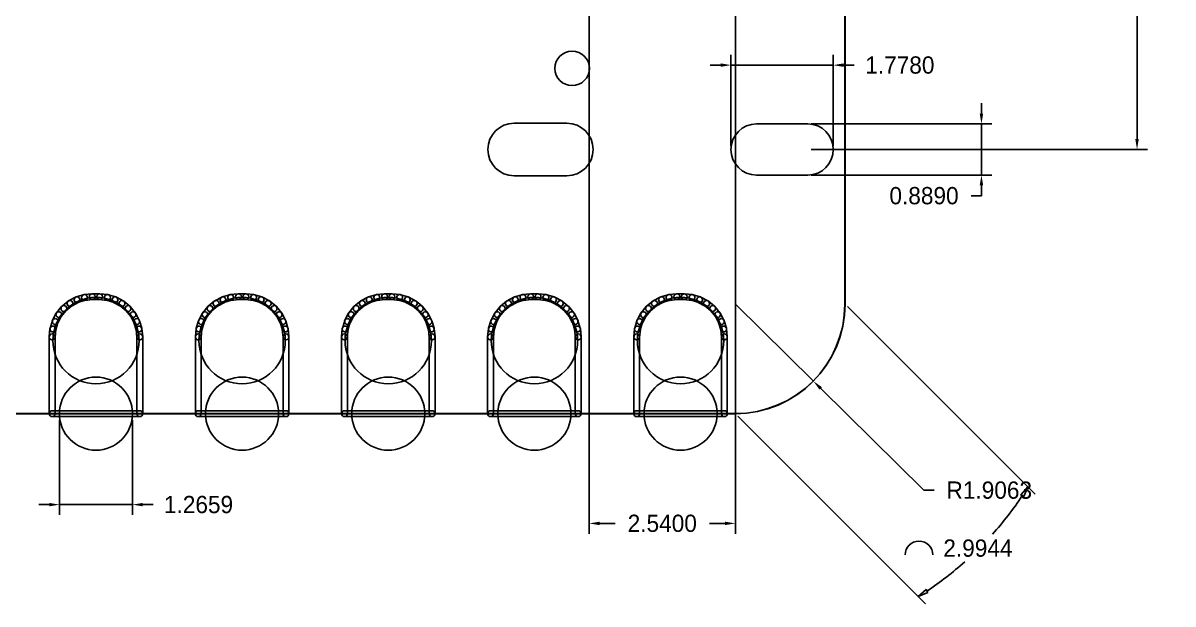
# Model space of a CAD drawing. Extents: x -18.4 to 16.5, y -12.3 to 13.8.
# Drawn here: x -3.49 to 16.5, y -12.2 to -2.1 of the extents above; entities that cross this region are included whole.
import ezdxf
from ezdxf.enums import TextEntityAlignment as Align

# ---------------------------------------------------------------- set-up
doc = ezdxf.new("R2010")
doc.units = 0
doc.layers.get('0').update_dxf_attribs({"linetype": 'CONTINUOUS'})
doc.layers.get('DEFPOINTS').update_dxf_attribs({"linetype": 'CONTINUOUS'})
for name, color, linetype in [('16', 5, 'CONTINUOUS'), ('17', 3, 'CONTINUOUS'), ('20', 6, 'CONTINUOUS')]:
    doc.layers.add(name, color=color, linetype=linetype)
doc.styles.add('VCDSTYLE03', font='txt')
doc.styles.add('VCDSTYLE33', font='txt', dxfattribs={"width": 0.98})
doc.dimstyles.new('VCDDIMSTYLE01', dxfattribs={"dimtxt": 0.3, "dimasz": 0.18, "dimexe": 0.18, "dimexo": 0.0625, "dimgap": 0.09, "dimtad": 0, "dimtih": 1, "dimtoh": 1, "dimdec": 4, "dimzin": 12, "dimtxsty": 'VCDSTYLE33', "dimsah": 1, "dimcen": 0.09, "dimazin": 3, "dimtfac": 1, "dimtdec": 4, "dimtmove": 0, "dimatfit": 3, "dimtolj": 1, "dimtzin": 0})
doc.dimstyles.new('VCDDIMSTYLE02', dxfattribs={"dimtxt": 0.3, "dimasz": 0.18, "dimexe": 0.18, "dimexo": 0.0625, "dimgap": 0.09, "dimtad": 0, "dimtih": 1, "dimtoh": 1, "dimdec": 4, "dimzin": 12, "dimtxsty": 'VCDSTYLE33', "dimsah": 1, "dimcen": 0.09, "dimazin": 3, "dimtfac": 1, "dimtdec": 4, "dimtmove": 0, "dimatfit": 3, "dimtolj": 1, "dimtzin": 0})

# ---------------------------------------------------------------- blocks, each defined once
blk = doc.blocks.new('*D1')
at = {"color": 0}
for p, q in [((-2.855, -9.003), (-2.855, -10.651)), ((-1.59, -9.003), (-1.59, -10.651)), ((-3.035, -10.471), (-3.215, -10.471)), ((-2.855, -10.471), (-1.59, -10.471)), ((-1.41, -10.471), (-1.23, -10.471))]:
    blk.add_line(p, q, dxfattribs=at)
for points in [[(-3.035, -10.501), (-3.035, -10.441), (-2.855, -10.471)], [(-1.41, -10.441), (-1.41, -10.501), (-1.59, -10.471)]]:
    blk.add_solid(points, dxfattribs=at)
at = {"layer": 'DEFPOINTS', "color": 0}
for p in [(-2.855, -8.941), (-1.59, -8.941), (-1.59, -10.471)]:
    blk.add_point(p, dxfattribs=at)
at = {"color": 0, "insert": (-0.44, -10.471), "char_height": 0.3, "attachment_point": 5, "style": 'VCDSTYLE33'}
blk.add_mtext('\\A1;1.2659', dxfattribs=at)
blk = doc.blocks.new('*D4')
at = {"color": 0}
for p, q in [((8.814, -4.237), (8.814, -2.654)), ((10.592, -4.237), (10.592, -2.654)), ((8.634, -2.834), (8.454, -2.834)), ((8.814, -2.834), (10.592, -2.834)), ((10.772, -2.834), (10.952, -2.834))]:
    blk.add_line(p, q, dxfattribs=at)
for points in [[(8.634, -2.864), (8.634, -2.804), (8.814, -2.834)], [(10.772, -2.804), (10.772, -2.864), (10.592, -2.834)]]:
    blk.add_solid(points, dxfattribs=at)
at = {"layer": 'DEFPOINTS', "color": 0}
for p in [(10.592, -2.834), (8.814, -4.3), (10.592, -4.3)]:
    blk.add_point(p, dxfattribs=at)
at = {"color": 0, "insert": (11.749, -2.834), "char_height": 0.3, "attachment_point": 5, "style": 'VCDSTYLE33'}
blk.add_mtext('\\A1;1.7780', dxfattribs=at)
blk = doc.blocks.new('*D5')
at = {"color": 0}
for p, q in [((13.167, -3.675), (13.167, -3.495)), ((10.21, -3.855), (13.347, -3.855)), ((13.167, -3.855), (13.167, -4.744)), ((10.21, -4.744), (13.347, -4.744)), ((13.167, -4.924), (13.167, -5.104)), ((13.167, -5.104), (12.987, -5.104))]:
    blk.add_line(p, q, dxfattribs=at)
for points in [[(13.137, -3.675), (13.197, -3.675), (13.167, -3.855)], [(13.197, -4.924), (13.137, -4.924), (13.167, -4.744)]]:
    blk.add_solid(points, dxfattribs=at)
at = {"layer": 'DEFPOINTS', "color": 0}
for p in [(10.148, -3.855), (10.148, -4.744), (13.167, -4.744)]:
    blk.add_point(p, dxfattribs=at)
at = {"color": 0, "insert": (12.169, -5.104), "char_height": 0.3, "attachment_point": 5, "style": 'VCDSTYLE33'}
blk.add_mtext('\\A1;0.8890', dxfattribs=at)
blk = doc.blocks.new('*D6')
at = {"color": 0}
for p, q in [((10.21, 4.3), (16.051, 4.3)), ((15.871, 4.12), (15.871, 0.24)), ((15.871, -4.12), (15.871, -0.24)), ((10.21, -4.3), (16.051, -4.3))]:
    blk.add_line(p, q, dxfattribs=at)
for points in [[(15.901, 4.12), (15.841, 4.12), (15.871, 4.3)], [(15.841, -4.12), (15.901, -4.12), (15.871, -4.3)]]:
    blk.add_solid(points, dxfattribs=at)
at = {"layer": 'DEFPOINTS', "color": 0}
for p in [(10.148, 4.3), (10.148, -4.3), (15.871, -4.3)]:
    blk.add_point(p, dxfattribs=at)
at = {"color": 0, "insert": (15.871, 0), "char_height": 0.3, "attachment_point": 5, "style": 'VCDSTYLE33'}
blk.add_mtext('\\A1;8.6000', dxfattribs=at)
blk = doc.blocks.new('*D12')
at = {"color": 0}
for p, q in [((8.89, -6.985), (10.246, -8.325)), ((12.165, -10.221), (10.374, -8.451)), ((12.345, -10.221), (12.165, -10.221))]:
    blk.add_line(p, q, dxfattribs=at)
blk.add_solid([(10.395, -8.43), (10.353, -8.473), (10.246, -8.325)], dxfattribs=at)
at = {"layer": 'DEFPOINTS', "color": 0}
for p in [(8.89, -6.985), (10.246, -8.325)]:
    blk.add_point(p, dxfattribs=at)
at = {"color": 0, "insert": (13.303, -10.221), "char_height": 0.3, "attachment_point": 5, "style": 'VCDSTYLE33'}
blk.add_mtext('\\A1;R1.9063', dxfattribs=at)
blk = doc.blocks.new('#DIM_3_')
for p, q in [((10.84, -7.029), (14.102, -10.291)), ((8.934, -8.935), (12.196, -12.197))]:
    blk.add_line(p, q)
for points in [[(13.852, -10.299), (13.903, -10.331), (13.975, -10.164), (13.852, -10.299)], [(12.236, -11.998), (12.204, -11.947), (12.069, -12.07), (12.236, -11.998)]]:
    blk.add_lwpolyline(points)
for centre, radius, start, end in [((8.89, -6.985), 5.997, 318.1574, 326.2696), ((12.081, -11.346), 0.24, 0, 180), ((8.89, -6.985), 5.997, 303.7304, 311.6579)]:
    blk.add_arc(centre, radius, start, end)
at = {"style": 'VCDSTYLE03', "width": 0.98}
blk.add_text('2.9944', height=0.3, dxfattribs=at).set_placement((13.106, -11.376), align=Align.CENTER)
blk = doc.blocks.new('*D23')
at = {"color": 0}
for p, q in [((6.35, -1.333), (6.35, -10.977)), ((8.89, -1.333), (8.89, -10.977)), ((6.53, -10.797), (6.802, -10.797)), ((8.71, -10.797), (8.438, -10.797))]:
    blk.add_line(p, q, dxfattribs=at)
for points in [[(6.53, -10.767), (6.53, -10.827), (6.35, -10.797)], [(8.71, -10.827), (8.71, -10.767), (8.89, -10.797)]]:
    blk.add_solid(points, dxfattribs=at)
at = {"layer": 'DEFPOINTS', "color": 0}
for p in [(6.35, -1.27), (8.89, -1.27), (8.89, -10.797)]:
    blk.add_point(p, dxfattribs=at)
at = {"color": 0, "insert": (7.62, -10.797), "char_height": 0.3, "attachment_point": 5, "style": 'VCDSTYLE33'}
blk.add_mtext('\\A1;2.5400', dxfattribs=at)
blk = doc.blocks.new('LONGP100_1_')
blk.add_lwpolyline([(-0.4572, 0.4572), (0.4572, 0.4572, -1), (0.4572, -0.4572), (-0.4572, -0.4572, -1)], format="xyb", close=True)
blk = doc.blocks.new('LONGP100_3_')
blk.add_lwpolyline([(-0.4445, 0.4445), (0.4445, 0.4445, -1), (0.4445, -0.4445), (-0.4445, -0.4445, -1)], format="xyb", close=True)
blk = doc.blocks.new('ROUNDP_13_')
blk.add_circle((0, 0), 0.635)
blk = doc.blocks.new('ROUNDP_14_')
blk.add_circle((0, 0), 0.635)
blk = doc.blocks.new('ROUNDP_15_')
blk.add_circle((0, 0), 0.635)
blk = doc.blocks.new('ROUNDP_16_')
blk.add_circle((0, 0), 0.635)
blk = doc.blocks.new('ROUNDP_17_')
blk.add_circle((0, 0), 0.635)
blk = doc.blocks.new('ROUNDP_20_')
blk.add_circle((0, 0), 0.75)
blk = doc.blocks.new('ROUNDP_21_')
blk.add_circle((0, 0), 0.75)
blk = doc.blocks.new('ROUNDP_22_')
blk.add_circle((0, 0), 0.75)
blk = doc.blocks.new('ROUNDP_23_')
blk.add_circle((0, 0), 0.75)
blk = doc.blocks.new('ROUNDP_24_')
blk.add_circle((0, 0), 0.75)

msp = doc.modelspace()

# ---------------------------------------------------------------- linework, layer by layer
at = {"layer": '16'}
for points in [[(-2.8121, -7.0233), (-2.7063, -6.9364, -1), (-2.6418, -7.015), (-2.7477, -7.1019, -1)], [(-2.698, -6.9309), (-2.5773, -6.8664, -1), (-2.5294, -6.956), (-2.6501, -7.0205, -1)], [(-2.568, -6.8626), (-2.437, -6.8228, -1), (-2.4075, -6.92), (-2.5386, -6.9598, -1)], [(-2.4273, -6.8209), (-2.291, -6.8074, -1), (-2.281, -6.9086), (-2.4173, -6.922, -1)], [(-2.286, -6.8072), (-2.159, -6.8072, -1), (-2.159, -6.9088), (-2.286, -6.9088, -1)], [(-2.154, -6.8074), (-2.0177, -6.8209, -1), (-2.0277, -6.922), (-2.164, -6.9086, -1)], [(-2.008, -6.8228), (-1.877, -6.8626, -1), (-1.9064, -6.9598), (-2.0375, -6.92, -1)], [(-1.8677, -6.8664), (-1.747, -6.9309, -1), (-1.7949, -7.0205), (-1.9156, -6.956, -1)], [(-1.7387, -6.9364), (-1.6329, -7.0233, -1), (-1.6973, -7.1019), (-1.8032, -7.015, -1)], [(-0.2721, -7.0233), (-0.1663, -6.9364, -1), (-0.1018, -7.015), (-0.2077, -7.1019, -1)], [(-0.158, -6.9309), (-0.0373, -6.8664, -1), (0.0106, -6.956), (-0.1101, -7.0205, -1)], [(-0.028, -6.8626), (0.103, -6.8228, -1), (0.1325, -6.92), (0.0014, -6.9598, -1)], [(0.1127, -6.8209), (0.249, -6.8074, -1), (0.259, -6.9086), (0.1227, -6.922, -1)], [(0.254, -6.8072), (0.381, -6.8072, -1), (0.381, -6.9088), (0.254, -6.9088, -1)], [(0.386, -6.8074), (0.5223, -6.8209, -1), (0.5123, -6.922), (0.376, -6.9086, -1)], [(0.532, -6.8228), (0.663, -6.8626, -1), (0.6336, -6.9598), (0.5025, -6.92, -1)], [(0.6723, -6.8664), (0.793, -6.9309, -1), (0.7451, -7.0205), (0.6244, -6.956, -1)], [(0.8013, -6.9364), (0.9071, -7.0233, -1), (0.8427, -7.1019), (0.7368, -7.015, -1)], [(2.2679, -7.0233), (2.3737, -6.9364, -1), (2.4382, -7.015), (2.3323, -7.1019, -1)], [(2.382, -6.9309), (2.5027, -6.8664, -1), (2.5506, -6.956), (2.4299, -7.0205, -1)], [(2.512, -6.8626), (2.643, -6.8228, -1), (2.6725, -6.92), (2.5414, -6.9598, -1)], [(2.6527, -6.8209), (2.789, -6.8074, -1), (2.799, -6.9086), (2.6627, -6.922, -1)], [(2.794, -6.8072), (2.921, -6.8072, -1), (2.921, -6.9088), (2.794, -6.9088, -1)], [(2.926, -6.8074), (3.0623, -6.8209, -1), (3.0523, -6.922), (2.916, -6.9086, -1)], [(3.072, -6.8228), (3.203, -6.8626, -1), (3.1736, -6.9598), (3.0425, -6.92, -1)], [(3.2123, -6.8664), (3.333, -6.9309, -1), (3.2851, -7.0205), (3.1644, -6.956, -1)], [(3.3413, -6.9364), (3.4471, -7.0233, -1), (3.3827, -7.1019), (3.2768, -7.015, -1)], [(4.8079, -7.0233), (4.9137, -6.9364, -1), (4.9782, -7.015), (4.8723, -7.1019, -1)], [(4.922, -6.9309), (5.0427, -6.8664, -1), (5.0906, -6.956), (4.9699, -7.0205, -1)], [(5.052, -6.8626), (5.183, -6.8228, -1), (5.2125, -6.92), (5.0814, -6.9598, -1)], [(5.1927, -6.8209), (5.329, -6.8074, -1), (5.339, -6.9086), (5.2027, -6.922, -1)], [(5.334, -6.8072), (5.461, -6.8072, -1), (5.461, -6.9088), (5.334, -6.9088, -1)], [(5.466, -6.8074), (5.6023, -6.8209, -1), (5.5923, -6.922), (5.456, -6.9086, -1)], [(5.612, -6.8228), (5.743, -6.8626, -1), (5.7136, -6.9598), (5.5825, -6.92, -1)], [(5.7523, -6.8664), (5.873, -6.9309, -1), (5.8251, -7.0205), (5.7044, -6.956, -1)], [(5.8813, -6.9364), (5.9871, -7.0233, -1), (5.9227, -7.1019), (5.8168, -7.015, -1)], [(7.3479, -7.0233), (7.4537, -6.9364, -1), (7.5182, -7.015), (7.4123, -7.1019, -1)], [(7.462, -6.9309), (7.5827, -6.8664, -1), (7.6306, -6.956), (7.5099, -7.0205, -1)], [(7.592, -6.8626), (7.723, -6.8228, -1), (7.7525, -6.92), (7.6214, -6.9598, -1)], [(7.7327, -6.8209), (7.869, -6.8074, -1), (7.879, -6.9086), (7.7427, -6.922, -1)], [(7.874, -6.8072), (8.001, -6.8072, -1), (8.001, -6.9088), (7.874, -6.9088, -1)], [(8.006, -6.8074), (8.1423, -6.8209, -1), (8.1323, -6.922), (7.996, -6.9086, -1)], [(8.152, -6.8228), (8.283, -6.8626, -1), (8.2536, -6.9598), (8.1225, -6.92, -1)], [(8.2923, -6.8664), (8.413, -6.9309, -1), (8.3651, -7.0205), (8.2444, -6.956, -1)], [(8.4213, -6.9364), (8.5271, -7.0233, -1), (8.4627, -7.1019), (8.3568, -7.015, -1)], [(-2.9761, -7.2652), (-2.9116, -7.1445, -1), (-2.822, -7.1924), (-2.8865, -7.3131, -1)], [(-2.9061, -7.1362), (-2.8192, -7.0304, -1), (-2.7406, -7.0948), (-2.8275, -7.2007, -1)], [(-1.6258, -7.0304), (-1.5389, -7.1362, -1), (-1.6175, -7.2007), (-1.7044, -7.0948, -1)], [(-1.5334, -7.1445), (-1.4689, -7.2652, -1), (-1.5585, -7.3131), (-1.623, -7.1924, -1)], [(-0.4361, -7.2652), (-0.3716, -7.1445, -1), (-0.282, -7.1924), (-0.3465, -7.3131, -1)], [(-0.3661, -7.1362), (-0.2792, -7.0304, -1), (-0.2006, -7.0948), (-0.2875, -7.2007, -1)], [(0.9142, -7.0304), (1.0011, -7.1362, -1), (0.9225, -7.2007), (0.8356, -7.0948, -1)], [(1.0066, -7.1445), (1.0711, -7.2652, -1), (0.9815, -7.3131), (0.917, -7.1924, -1)], [(2.1039, -7.2652), (2.1684, -7.1445, -1), (2.258, -7.1924), (2.1935, -7.3131, -1)], [(2.1739, -7.1362), (2.2608, -7.0304, -1), (2.3394, -7.0948), (2.2525, -7.2007, -1)], [(3.4542, -7.0304), (3.5411, -7.1362, -1), (3.4625, -7.2007), (3.3756, -7.0948, -1)], [(3.5466, -7.1445), (3.6111, -7.2652, -1), (3.5215, -7.3131), (3.457, -7.1924, -1)], [(4.6439, -7.2652), (4.7084, -7.1445, -1), (4.798, -7.1924), (4.7335, -7.3131, -1)], [(4.7139, -7.1362), (4.8008, -7.0304, -1), (4.8794, -7.0948), (4.7925, -7.2007, -1)], [(5.9942, -7.0304), (6.0811, -7.1362, -1), (6.0025, -7.2007), (5.9156, -7.0948, -1)], [(6.0866, -7.1445), (6.1511, -7.2652, -1), (6.0615, -7.3131), (5.997, -7.1924, -1)], [(7.1839, -7.2652), (7.2484, -7.1445, -1), (7.338, -7.1924), (7.2735, -7.3131, -1)], [(7.2539, -7.1362), (7.3408, -7.0304, -1), (7.4194, -7.0948), (7.3325, -7.2007, -1)], [(8.5342, -7.0304), (8.6211, -7.1362, -1), (8.5425, -7.2007), (8.4556, -7.0948, -1)], [(8.6266, -7.1445), (8.6911, -7.2652, -1), (8.6015, -7.3131), (8.537, -7.1924, -1)], [(-3.0351, -7.5515), (-3.0216, -7.4152, -1), (-2.9205, -7.4252), (-2.9339, -7.5615, -1)], [(-3.0197, -7.4055), (-2.9799, -7.2745, -1), (-2.8827, -7.3039), (-2.9225, -7.435, -1)], [(-1.4651, -7.2745), (-1.4253, -7.4055, -1), (-1.5225, -7.435), (-1.5623, -7.3039, -1)], [(-1.4234, -7.4152), (-1.4099, -7.5515, -1), (-1.5111, -7.5615), (-1.5245, -7.4252, -1)], [(-0.4951, -7.5515), (-0.4816, -7.4152, -1), (-0.3805, -7.4252), (-0.3939, -7.5615, -1)], [(-0.4797, -7.4055), (-0.4399, -7.2745, -1), (-0.3427, -7.3039), (-0.3825, -7.435, -1)], [(1.0749, -7.2745), (1.1147, -7.4055, -1), (1.0175, -7.435), (0.9777, -7.3039, -1)], [(1.1166, -7.4152), (1.1301, -7.5515, -1), (1.0289, -7.5615), (1.0155, -7.4252, -1)], [(2.0449, -7.5515), (2.0584, -7.4152, -1), (2.1595, -7.4252), (2.1461, -7.5615, -1)], [(2.0603, -7.4055), (2.1001, -7.2745, -1), (2.1973, -7.3039), (2.1575, -7.435, -1)], [(3.6149, -7.2745), (3.6547, -7.4055, -1), (3.5575, -7.435), (3.5177, -7.3039, -1)], [(3.6566, -7.4152), (3.6701, -7.5515, -1), (3.5689, -7.5615), (3.5555, -7.4252, -1)], [(4.5849, -7.5515), (4.5984, -7.4152, -1), (4.6995, -7.4252), (4.6861, -7.5615, -1)], [(4.6003, -7.4055), (4.6401, -7.2745, -1), (4.7373, -7.3039), (4.6975, -7.435, -1)], [(6.1549, -7.2745), (6.1947, -7.4055, -1), (6.0975, -7.435), (6.0577, -7.3039, -1)], [(6.1966, -7.4152), (6.2101, -7.5515, -1), (6.1089, -7.5615), (6.0955, -7.4252, -1)], [(7.1249, -7.5515), (7.1384, -7.4152, -1), (7.2395, -7.4252), (7.2261, -7.5615, -1)], [(7.1403, -7.4055), (7.1801, -7.2745, -1), (7.2773, -7.3039), (7.2375, -7.435, -1)], [(8.6949, -7.2745), (8.7347, -7.4055, -1), (8.6375, -7.435), (8.5977, -7.3039, -1)], [(8.7366, -7.4152), (8.7501, -7.5515, -1), (8.6489, -7.5615), (8.6355, -7.4252, -1)], [(-3.0353, -8.89), (-3.0353, -7.5565, -1), (-2.9337, -7.5565), (-2.9337, -8.89, -1)], [(-1.4097, -7.5565), (-1.4097, -8.89, -1), (-1.5113, -8.89), (-1.5113, -7.5565, -1)], [(-0.4953, -8.89), (-0.4953, -7.5565, -1), (-0.3937, -7.5565), (-0.3937, -8.89, -1)], [(1.1303, -7.5565), (1.1303, -8.89, -1), (1.0287, -8.89), (1.0287, -7.5565, -1)], [(2.0447, -8.89), (2.0447, -7.5565, -1), (2.1463, -7.5565), (2.1463, -8.89, -1)], [(3.6703, -7.5565), (3.6703, -8.89, -1), (3.5687, -8.89), (3.5687, -7.5565, -1)], [(4.5847, -8.89), (4.5847, -7.5565, -1), (4.6863, -7.5565), (4.6863, -8.89, -1)], [(6.2103, -7.5565), (6.2103, -8.89, -1), (6.1087, -8.89), (6.1087, -7.5565, -1)], [(7.1247, -8.89), (7.1247, -7.5565, -1), (7.2263, -7.5565), (7.2263, -8.89, -1)], [(8.7503, -7.5565), (8.7503, -8.89, -1), (8.6487, -8.89), (8.6487, -7.5565, -1)], [(-1.4605, -8.9408), (-2.9845, -8.9408, -1), (-2.9845, -8.8392), (-1.4605, -8.8392, -1)], [(1.0795, -8.9408), (-0.4445, -8.9408, -1), (-0.4445, -8.8392), (1.0795, -8.8392, -1)], [(3.6195, -8.9408), (2.0955, -8.9408, -1), (2.0955, -8.8392), (3.6195, -8.8392, -1)], [(6.1595, -8.9408), (4.6355, -8.9408, -1), (4.6355, -8.8392), (6.1595, -8.8392, -1)], [(8.6995, -8.9408), (7.1755, -8.9408, -1), (7.1755, -8.8392), (8.6995, -8.8392, -1)]]:
    msp.add_lwpolyline(points, format="xyb", close=True, dxfattribs=at)
at = {"layer": '20'}
for points in [[(10.7963, 6.985), (10.7963, -6.985, -1), (10.7937, -6.985), (10.7937, 6.985, -1)], [(8.89, -8.8913, -1), (8.89, -8.8887, 0.4142), (10.7937, -6.985, -1), (10.7963, -6.985, -0.4142)], [(8.89, -8.8913), (-8.255, -8.8913, -1), (-8.255, -8.8887), (8.89, -8.8887, -1)]]:
    msp.add_lwpolyline(points, format="xyb", close=True, dxfattribs=at)
msp.add_circle((6.053, -2.89), 0.3, dxfattribs=at)

# ---------------------------------------------------------------- block references
msp.add_blockref('#DIM_3_', (0, 0))
at = {"layer": '17'}
for name, p in [('LONGP100_1_', (5.503, -4.3)), ('LONGP100_3_', (9.703, -4.3)), ('ROUNDP_24_', (-2.2225, -7.62)), ('ROUNDP_23_', (0.3175, -7.62)), ('ROUNDP_22_', (2.8575, -7.62)), ('ROUNDP_21_', (5.3975, -7.62)), ('ROUNDP_20_', (7.9375, -7.62)), ('ROUNDP_17_', (-2.2225, -8.89)), ('ROUNDP_16_', (0.3175, -8.89)), ('ROUNDP_15_', (2.8575, -8.89)), ('ROUNDP_14_', (5.3975, -8.89)), ('ROUNDP_13_', (7.9375, -8.89))]:
    msp.add_blockref(name, p, dxfattribs=at)

# ---------------------------------------------------------------- dimensions: what is measured, and where the dimension line sits
for base, p1, p2, text, picture, middle in [((15.87125, -4.3), (10.1475, 4.3), (10.1475, -4.3), '8.6000', '*D6', (15.87125, 0)), ((13.16705, -4.7445), (10.1475, -3.8555), (10.1475, -4.7445), '0.8890', '*D5', (12.16905, -5.1045))]:
    dim = msp.add_linear_dim(base=base, p1=p1, p2=p2, angle=90, text=text, dimstyle='VCDDIMSTYLE01')
    dim.commit()
    dim.dimension.update_dxf_attribs({"geometry": picture, "text_midpoint": middle})
for base, p1, p2, text, picture, middle in [((8.89, -10.79724), (6.35, -1.27), (8.89, -1.27), '2.5400', '*D23', (7.62, -10.79724)), ((10.592, -2.83442), (8.814, -4.3), (10.592, -4.3), '1.7780', '*D4', (11.749, -2.83442))]:
    dim = msp.add_linear_dim(base=base, p1=p1, p2=p2, text=text, dimstyle='VCDDIMSTYLE01')
    dim.commit()
    dim.dimension.update_dxf_attribs({"geometry": picture, "text_midpoint": middle})
dim = msp.add_radius_dim(center=(8.88996, -6.98496), mpoint=(10.24594, -8.3249), dimstyle='VCDDIMSTYLE02', override={"dimpost": 'R<>'})
dim.commit()
dim.dimension.update_dxf_attribs({"geometry": '*D12', "text_midpoint": (13.3028, -10.22105), "dimtype": 164})
dim = msp.add_linear_dim(base=(-1.58954, -10.47078), p1=(-2.85546, -8.9408), p2=(-1.58954, -8.9408), dimstyle='VCDDIMSTYLE01')
dim.commit()
dim.dimension.update_dxf_attribs({"geometry": '*D1', "text_midpoint": (-0.43954, -10.47078)})

doc.saveas('drawing.dxf')
